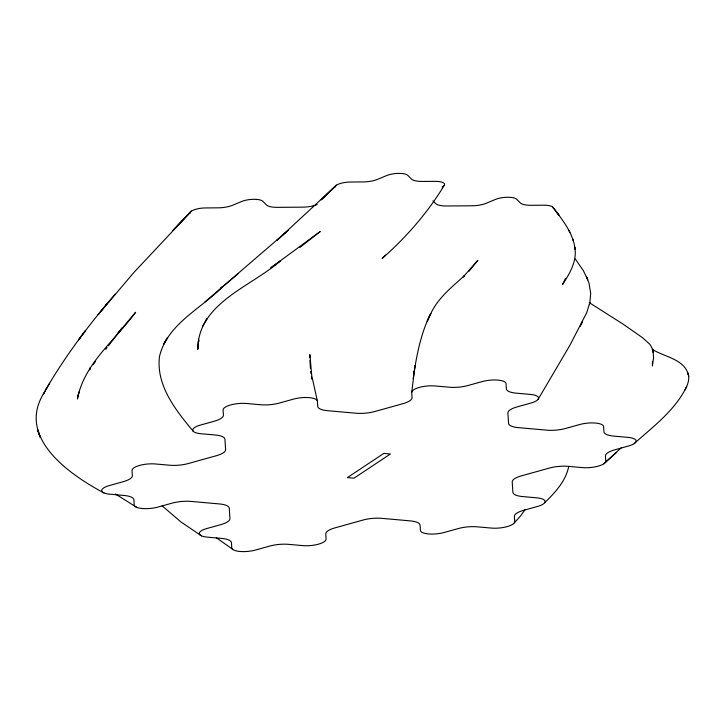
<?xml version="1.0" encoding="UTF-8"?>
<svg xmlns="http://www.w3.org/2000/svg" width="725" height="725" viewBox="0 0 725 725"><rect width="100%" height="100%" fill="white"/><g stroke="black" fill="none" stroke-linecap="round" stroke-linejoin="round"><path stroke-width="1.09" d="M688.75 376.302L687.889 372.958C690.1 378.722 687.699 384.866 684.998 390.005M198.568 339.2L197.753 349.196C198.106 303.041 250.904 286.801 280.14 261.109L270.824 267.779L320.223 231.511L299.905 247.479M197.753 349.196L198.079 345.544M309.91 357.579L309.883 354.57L311.741 375.623L317.414 401.215L317.74 406.39A18.941 5.981 -5.5 0 0 327.492 410.685L356.111 413.223A18.941 5.981 -5.5 0 0 374.979 411.474L402.946 403.671A18.941 5.981 -5.5 0 0 412.054 397.626L411.728 392.452L414.247 371.544L413.277 378.631L413.368 377.961M415.09 366.17C418.162 348.063 422.421 329.884 430.84 313.445C438.208 297.712 452.137 286.864 464.671 275.473L463.139 276.986L477.847 260.32L469.093 271.168M538.122 399.312L569.787 345.49L586.67 312.81L589.869 302.588L590.685 293.335L589.008 283.076L586.344 276.515L587.848 279.841M78.672 392.56L77.448 399.013C83.928 363.678 115.456 340.007 135.611 312.285L117.341 333.962L122.09 328.008L108.424 345.834M589.869 302.588L589.416 304.518L589.697 303.349M198.659 342.064L199.058 340.397M78.01 396.104L79.378 391.418M568.572 467.199C565.373 481.572 554.906 492.819 544.629 502.733M89.601 369.678L90.426 367.702L89.547 369.741M565.355 278.699L562.482 284.635C569.714 273.615 577.245 261.072 574.816 247.288C572.388 231.855 561.947 219.349 552.939 207.196L558.993 215.307L556.782 212.362M89.818 369.152L90.426 367.702M686.702 386.353C675.428 410.169 653.343 426.391 634.185 443.627M580.879 324.863L582.393 321.809L580.072 326.477M43.772 393.367C16.312 437.683 69.727 474.73 103.947 492.918M202.683 326.087L206.87 318.782L205.936 320.405M49.635 383.217L43.337 394.146L46.645 388.21L46.173 388.99C63.7 358.866 84.444 330.754 106.783 304.047L98.129 314.686L133.373 273.035L191.454 211.093L172.922 230.423L190.222 212.189M444.235 185.392C427.551 212.869 406.272 237.274 382.166 258.472L385.637 255.064M525.226 509.457L520.586 515.946L514.279 522.897M93.135 364.693L95.365 361.603M105.687 349.405L107.055 347.619M105.642 305.388L115.103 294.178M603.825 463.792L621.216 447.805M335.213 186.28L321.184 199.892L336.436 185.183L276.877 240.392L288.224 230.287L220.772 288.342L238.072 273.778M605.339 462.414L616.594 452.346M204.912 301.981L222.484 286.882C200.961 308.714 167.058 324.229 159.482 356.537C155.893 385.528 175.93 410.54 193.339 431.366M220.772 288.342L222.484 286.882M652.083 349.214C663.892 356.917 684.327 358.821 688.351 374.771M136.472 507.228L115.474 493.997M589.235 302.624L622.974 324.048L642.713 337.823L650.117 344.629L652.781 349.459L653.325 352.504L652.781 349.459M201.514 535.857L180.942 521.955L162.065 505.769M232.372 549.097L216.304 537.714M432.961 200.843L435.689 203.607A15.152 4.785 -5.5 0 0 446.573 205.991L471.957 205.782A15.152 4.785 -5.5 0 0 486.448 203.199L495.51 199.411A12.633 3.988 -5.5 0 1 516.662 199.239L520.296 202.918A15.152 4.785 -5.5 0 0 531.171 205.311L543.868 205.202A12.633 3.988 -5.5 0 1 553.356 208.7M575.26 258.943L583.281 270.543L587.549 279.161M568.409 229.617L569.841 232.426M572.587 238.724L573.421 241.053M653.035 351L653.588 357.597L652.428 366.016L652.428 361.413M310.699 371.517L310.989 373.692M311.424 376.955L311.723 379.121M574.816 247.288L574.988 249.173L574.88 247.95M309.938 360.597L310.418 368.246M411.728 392.452A15.787 4.984 -5.5 0 1 435.036 385.954L449.346 387.222A18.941 5.981 -5.5 0 0 468.205 385.464L482.188 381.567A15.787 4.984 -5.5 0 1 506.041 383.688L506.367 388.854A18.941 5.981 -5.5 0 0 516.127 393.149L530.437 394.418A15.787 4.984 -5.5 0 1 530.972 403.037L516.988 406.942A18.941 5.981 -5.5 0 0 507.881 412.987L508.533 423.327A18.941 5.981 -5.5 0 0 518.293 427.623L546.913 430.17A18.941 5.981 -5.5 0 0 565.772 428.412L579.755 424.515A15.787 4.984 -5.5 0 1 603.608 426.626L603.934 431.801A18.941 5.981 -5.5 0 0 613.694 436.097L628.004 437.365A15.787 4.984 -5.5 0 1 628.539 445.984L614.555 449.89A18.941 5.981 -5.5 0 0 605.447 455.934L605.774 461.1A15.787 4.984 -5.5 0 1 582.465 467.607L568.155 466.338A18.941 5.981 -5.5 0 0 549.296 468.087L521.329 475.89A18.941 5.981 -5.5 0 0 512.222 481.935L512.874 492.275A18.941 5.981 -5.5 0 0 522.625 496.571L536.935 497.848A15.787 4.984 -5.5 0 1 537.479 506.467L523.495 510.364A18.941 5.981 -5.5 0 0 514.388 516.408L514.714 521.583A15.787 4.984 -5.5 0 1 491.405 528.081L477.095 526.812A18.941 5.981 -5.5 0 0 458.236 528.57L444.253 532.467A15.787 4.984 -5.5 0 1 420.4 530.347L420.074 525.181A18.941 5.981 -5.5 0 0 410.323 520.885L381.703 518.339A18.941 5.981 -5.5 0 0 362.835 520.097L334.868 527.9A18.941 5.981 -5.5 0 0 325.761 533.944L326.087 539.119A15.787 4.984 -5.5 0 1 302.778 545.617L288.468 544.348A18.941 5.981 -5.5 0 0 269.609 546.097L255.626 550.003A15.787 4.984 -5.5 0 1 231.773 547.882L231.447 542.708A18.941 5.981 -5.5 0 0 221.696 538.421L207.386 537.143A15.787 4.984 -5.5 0 1 206.843 528.525L220.826 524.628A18.941 5.981 -5.5 0 0 229.934 518.583L229.281 508.234A18.941 5.981 -5.5 0 0 219.521 503.948L190.902 501.401A18.941 5.981 -5.5 0 0 172.042 503.159L158.059 507.056A15.787 4.984 -5.5 0 1 134.207 504.935L133.88 499.77A18.941 5.981 -5.5 0 0 124.129 495.474L109.819 494.205A15.787 4.984 -5.5 0 1 109.276 485.587L123.259 481.681A18.941 5.981 -5.5 0 0 132.367 475.636L132.041 470.462A15.787 4.984 -5.5 0 1 155.349 463.964L169.659 465.233A18.941 5.981 -5.5 0 0 188.518 463.483L216.485 455.681A18.941 5.981 -5.5 0 0 225.593 449.627L224.94 439.287A18.941 5.981 -5.5 0 0 215.189 434.991L200.879 433.722A15.787 4.984 -5.5 0 1 200.336 425.104L214.319 421.207A18.941 5.981 -5.5 0 0 223.427 415.153L223.101 409.987A15.787 4.984 -5.5 0 1 246.409 403.481L260.719 404.758A18.941 5.981 -5.5 0 0 279.578 403L293.562 399.103A15.787 4.984 -5.5 0 1 317.414 401.215M189.868 213.277A12.633 3.988 -5.5 0 1 205.447 207.939L218.143 207.839A15.152 4.785 -5.5 0 0 232.643 205.248L241.697 201.468A12.633 3.988 -5.5 0 1 262.849 201.296L266.483 204.976A15.152 4.785 -5.5 0 0 277.367 207.359L302.742 207.151A15.152 4.785 -5.5 0 0 317.242 204.568M334.85 187.367A12.633 3.988 -5.5 0 1 350.429 182.029L363.125 181.93A15.152 4.785 -5.5 0 0 377.625 179.338L386.679 175.55A12.633 3.988 -5.5 0 1 407.831 175.377L411.465 179.066A15.152 4.785 -5.5 0 0 422.349 181.449L435.036 181.35A12.633 3.988 -5.5 0 1 442.123 187.005M415.189 365.463L414.147 372.233L415.189 365.463M427.931 319.58L427.188 321.184L430.84 313.445L427.931 319.58M164.448 342.834L163.515 344.457L167.629 337.46L164.448 342.834M84.78 331.552L78.418 340.07L85.323 330.845L84.78 331.552M383.815 453.397L347.393 477.585L353.999 478.174L390.422 453.986L383.815 453.397M39.685 435.798L37.401 429.155L40.192 437.302L39.685 435.798"/></g></svg>
